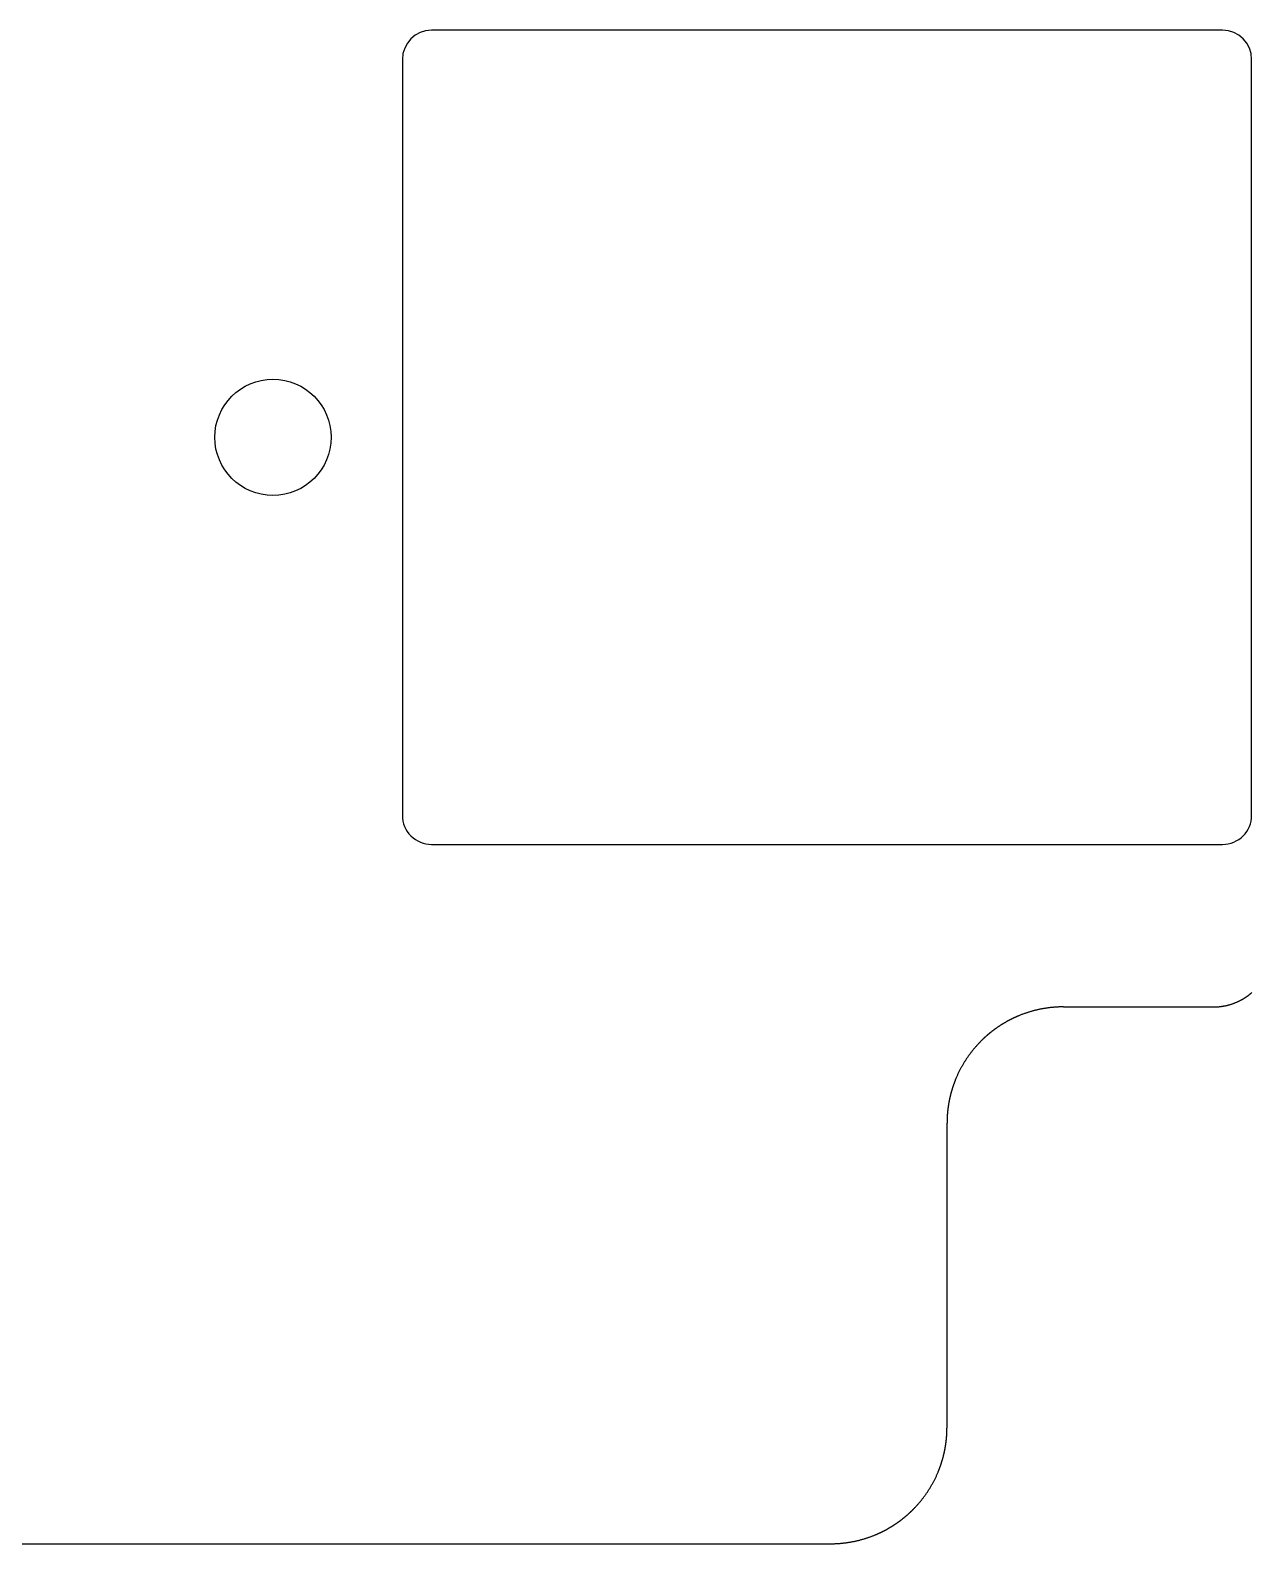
# Model space of a CAD drawing. Header units: millimetres. Extents: x -10 to 277, y -95 to 18.
# Drawn here: x 200.62 to 221.61, y -95.23 to -69.2 of the extents above; entities that cross this region are included whole.
import ezdxf

# ---------------------------------------------------------------- set-up
doc = ezdxf.new("R2010")
doc.units = ezdxf.units.MM
doc.header["$MEASUREMENT"] = 0
doc.layers.add('Edge.Cuts', color=53, linetype='CONTINUOUS')

msp = doc.modelspace()

# ---------------------------------------------------------------- linework, layer by layer
at = {"layer": 'Edge.Cuts', "linetype": 'Continuous'}
for p, q in [((221.1125, -69.2), (207.5125, -69.2)), ((207.0125, -69.7), (207.0125, -82.7)), ((221.6125, -82.7), (221.6125, -69.7)), ((207.5125, -83.2), (221.1125, -83.2)), ((221.406938, -85.888443), (221.414919, -85.884395)), ((221.414919, -85.884395), (221.422863, -85.880275)), ((221.422863, -85.880275), (221.430771, -85.876085)), ((221.430771, -85.876085), (221.43471, -85.873964)), ((221.43471, -85.873964), (221.43864, -85.871825)), ((221.43864, -85.871825), (221.442561, -85.869668)), ((221.442561, -85.869668), (221.446471, -85.867494)), ((221.446471, -85.867494), (221.450372, -85.865302)), ((221.450372, -85.865302), (221.454264, -85.863093)), ((221.454264, -85.863093), (221.458145, -85.860867)), ((221.458145, -85.860867), (221.462016, -85.858623)), ((221.462016, -85.858623), (221.465877, -85.856362)), ((221.465877, -85.856362), (221.469728, -85.854084)), ((221.469728, -85.854084), (221.473569, -85.851789)), ((221.473569, -85.851789), (221.477399, -85.849476)), ((221.477399, -85.849476), (221.481219, -85.847146)), ((221.481219, -85.847146), (221.485029, -85.8448)), ((221.485029, -85.8448), (221.488828, -85.842436)), ((221.488828, -85.842436), (221.492616, -85.840055)), ((221.492616, -85.840055), (221.496394, -85.837658)), ((221.496394, -85.837658), (221.500161, -85.835244)), ((221.500161, -85.835244), (221.503917, -85.832813)), ((221.503917, -85.832813), (221.507662, -85.830365)), ((221.507662, -85.830365), (221.511395, -85.8279)), ((221.511395, -85.8279), (221.515118, -85.825419)), ((221.515118, -85.825419), (221.51883, -85.822921)), ((221.51883, -85.822921), (221.522531, -85.820407)), ((221.522531, -85.820407), (221.526219, -85.817876)), ((221.526219, -85.817876), (221.529897, -85.815329)), ((221.529897, -85.815329), (221.533563, -85.812766)), ((221.533563, -85.812766), (221.537218, -85.810185)), ((221.537218, -85.810185), (221.540861, -85.807589)), ((221.540861, -85.807589), (221.544492, -85.804977)), ((221.544492, -85.804977), (221.548111, -85.802349)), ((221.548111, -85.802349), (221.551719, -85.799704)), ((221.551719, -85.799704), (221.555315, -85.797043)), ((221.555315, -85.797043), (221.558898, -85.794366)), ((221.558898, -85.794366), (221.56247, -85.791674)), ((221.56247, -85.791674), (221.566029, -85.788965)), ((221.566029, -85.788965), (221.569576, -85.786241)), ((221.569576, -85.786241), (221.573111, -85.7835)), ((221.573111, -85.7835), (221.576634, -85.780745)), ((221.576634, -85.780745), (221.580144, -85.777973)), ((221.580144, -85.777973), (221.583641, -85.775186)), ((221.583641, -85.775186), (221.587127, -85.772383)), ((221.587127, -85.772383), (221.590599, -85.769565)), ((221.590599, -85.769565), (221.594058, -85.766731)), ((221.594058, -85.766731), (221.597505, -85.763882)), ((221.597505, -85.763882), (221.600939, -85.761018)), ((221.600939, -85.761018), (221.60436, -85.758138)), ((221.60436, -85.758138), (221.607768, -85.755243)), ((221.607768, -85.755243), (221.611163, -85.752333)), ((221.611163, -85.752333), (221.614545, -85.749408)), ((217.622535, -86.141558), (217.610829, -86.146355)), ((217.634272, -86.136835), (217.622535, -86.141558)), ((217.646038, -86.132186), (217.634272, -86.136835)), ((217.657833, -86.127612), (217.646038, -86.132186)), ((217.669656, -86.123113), (217.657833, -86.127612)), ((217.681508, -86.118688), (217.669656, -86.123113)), ((217.693387, -86.114339), (217.681508, -86.118688)), ((217.705294, -86.110065), (217.693387, -86.114339)), ((217.717227, -86.105866), (217.705294, -86.110065)), ((217.729186, -86.101743), (217.717227, -86.105866)), ((217.741171, -86.097696), (217.729186, -86.101743)), ((217.753181, -86.093725), (217.741171, -86.097696)), ((217.765215, -86.089829), (217.753181, -86.093725)), ((217.777274, -86.08601), (217.765215, -86.089829)), ((217.789356, -86.082268), (217.777274, -86.08601)), ((217.801462, -86.078602), (217.789356, -86.082268)), ((217.81359, -86.075013), (217.801462, -86.078602)), ((217.825741, -86.0715), (217.81359, -86.075013)), ((217.837913, -86.068065), (217.825741, -86.0715)), ((217.850106, -86.064706), (217.837913, -86.068065)), ((217.86232, -86.061425), (217.850106, -86.064706)), ((217.874554, -86.058221), (217.86232, -86.061425)), ((217.886809, -86.055095), (217.874554, -86.058221)), ((217.899082, -86.052047), (217.886809, -86.055095)), ((217.911374, -86.049076), (217.899082, -86.052047)), ((217.923684, -86.046183), (217.911374, -86.049076)), ((217.936012, -86.043368), (217.923684, -86.046183)), ((217.948358, -86.040631), (217.936012, -86.043368)), ((217.96072, -86.037972), (217.948358, -86.040631)), ((217.973098, -86.035392), (217.96072, -86.037972)), ((217.985493, -86.03289), (217.973098, -86.035392)), ((217.997902, -86.030466), (217.985493, -86.03289)), ((218.010327, -86.028121), (217.997902, -86.030466)), ((218.022766, -86.025855), (218.010327, -86.028121)), ((218.035219, -86.023667), (218.022766, -86.025855)), ((218.047685, -86.021559), (218.035219, -86.023667)), ((218.060164, -86.019529), (218.047685, -86.021559)), ((218.072656, -86.017578), (218.060164, -86.019529)), ((218.08516, -86.015706), (218.072656, -86.017578)), ((218.097675, -86.013914), (218.08516, -86.015706)), ((218.110202, -86.0122), (218.097675, -86.013914)), ((218.122739, -86.010566), (218.110202, -86.0122)), ((218.135286, -86.009011), (218.122739, -86.010566)), ((218.147843, -86.007536), (218.135286, -86.009011)), ((218.160408, -86.00614), (218.147843, -86.007536)), ((218.172983, -86.004823), (218.160408, -86.00614)), ((218.185566, -86.003586), (218.172983, -86.004823)), ((218.198157, -86.002429), (218.185566, -86.003586)), ((218.210755, -86.001351), (218.198157, -86.002429)), ((218.22336, -86.000353), (218.210755, -86.001351)), ((218.235972, -85.999434), (218.22336, -86.000353)), ((218.24859, -85.998596), (218.235972, -85.999434)), ((218.261213, -85.997837), (218.24859, -85.998596)), ((218.273841, -85.997158), (218.261213, -85.997837)), ((218.286474, -85.996558), (218.273841, -85.997158)), ((218.299111, -85.996039), (218.286474, -85.996558)), ((218.311752, -85.995599), (218.299111, -85.996039)), ((218.324397, -85.99524), (218.311752, -85.995599)), ((218.337044, -85.99496), (218.324397, -85.99524)), ((218.349694, -85.99476), (218.337044, -85.99496)), ((218.362346, -85.99464), (218.349694, -85.99476)), ((218.375, -85.9946), (218.362346, -85.99464)), ((218.375, -85.9946), (220.9585, -85.9946)), ((220.9585, -85.9946), (220.967456, -85.99456)), ((220.967456, -85.99456), (220.976409, -85.99444)), ((220.976409, -85.99444), (220.985358, -85.99424)), ((220.985358, -85.99424), (220.994303, -85.993961)), ((220.994303, -85.993961), (221.003244, -85.993601)), ((221.003244, -85.993601), (221.01218, -85.993162)), ((221.01218, -85.993162), (221.021109, -85.992643)), ((221.021109, -85.992643), (221.030033, -85.992045)), ((221.030033, -85.992045), (221.038949, -85.991366)), ((221.038949, -85.991366), (221.047858, -85.990609)), ((221.047858, -85.990609), (221.056759, -85.989771)), ((221.056759, -85.989771), (221.065652, -85.988854)), ((221.065652, -85.988854), (221.074535, -85.987858)), ((221.074535, -85.987858), (221.083408, -85.986783)), ((221.083408, -85.986783), (221.092271, -85.985628)), ((221.092271, -85.985628), (221.101122, -85.984394)), ((221.101122, -85.984394), (221.109962, -85.983081)), ((221.109962, -85.983081), (221.11879, -85.981689)), ((221.11879, -85.981689), (221.127605, -85.980218)), ((221.127605, -85.980218), (221.136406, -85.978668)), ((221.136406, -85.978668), (221.145193, -85.977039)), ((221.145193, -85.977039), (221.153965, -85.975332)), ((221.153965, -85.975332), (221.162722, -85.973547)), ((221.162722, -85.973547), (221.171463, -85.971683)), ((221.171463, -85.971683), (221.180187, -85.969741)), ((221.180187, -85.969741), (221.188893, -85.967721)), ((221.188893, -85.967721), (221.197581, -85.965624)), ((221.197581, -85.965624), (221.206251, -85.963448)), ((221.206251, -85.963448), (221.214901, -85.961195)), ((221.214901, -85.961195), (221.223531, -85.958865)), ((221.223531, -85.958865), (221.23214, -85.956457)), ((221.23214, -85.956457), (221.240728, -85.953972)), ((221.240728, -85.953972), (221.249294, -85.95141)), ((221.249294, -85.95141), (221.257837, -85.948772)), ((221.257837, -85.948772), (221.266356, -85.946058)), ((221.266356, -85.946058), (221.274852, -85.943267)), ((221.274852, -85.943267), (221.283322, -85.9404)), ((221.283322, -85.9404), (221.291767, -85.937457)), ((221.291767, -85.937457), (221.300186, -85.934439)), ((221.300186, -85.934439), (221.308578, -85.931345)), ((221.308578, -85.931345), (221.316943, -85.928176)), ((221.316943, -85.928176), (221.325279, -85.924933)), ((221.325279, -85.924933), (221.333586, -85.921615)), ((221.333586, -85.921615), (221.341864, -85.918222)), ((221.341864, -85.918222), (221.350111, -85.914756)), ((221.350111, -85.914756), (221.358328, -85.911216)), ((221.358328, -85.911216), (221.366513, -85.907602)), ((221.366513, -85.907602), (221.374665, -85.903915)), ((221.374665, -85.903915), (221.382785, -85.900156)), ((221.382785, -85.900156), (221.390871, -85.896323)), ((221.390871, -85.896323), (221.398922, -85.892419)), ((221.398922, -85.892419), (221.406938, -85.888443)), ((217.162434, -86.404114), (217.157411, -86.407956)), ((217.167469, -86.400287), (217.162434, -86.404114)), ((217.172516, -86.396477), (217.167469, -86.400287)), ((217.177576, -86.392682), (217.172516, -86.396477)), ((217.182647, -86.388904), (217.177576, -86.392682)), ((217.187731, -86.385141), (217.182647, -86.388904)), ((217.192826, -86.381395), (217.187731, -86.385141)), ((217.197933, -86.377664), (217.192826, -86.381395)), ((217.203052, -86.37395), (217.197933, -86.377664)), ((217.208183, -86.370252), (217.203052, -86.37395)), ((217.213324, -86.366571), (217.208183, -86.370252)), ((217.218479, -86.362905), (217.213324, -86.366571)), ((217.223644, -86.359257), (217.218479, -86.362905)), ((217.228821, -86.355624), (217.223644, -86.359257)), ((217.234009, -86.352008), (217.228821, -86.355624)), ((217.239209, -86.348408), (217.234009, -86.352008)), ((217.24442, -86.344825), (217.239209, -86.348408)), ((217.249643, -86.341257), (217.24442, -86.344825)), ((217.254876, -86.337707), (217.249643, -86.341257)), ((217.260121, -86.334173), (217.254876, -86.337707)), ((217.265377, -86.330656), (217.260121, -86.334173)), ((217.270645, -86.327156), (217.265377, -86.330656)), ((217.275923, -86.323672), (217.270645, -86.327156)), ((217.281213, -86.320204), (217.275923, -86.323672)), ((217.286513, -86.316754), (217.281213, -86.320204)), ((217.291824, -86.31332), (217.286513, -86.316754)), ((217.297146, -86.309904), (217.291824, -86.31332)), ((217.302479, -86.306503), (217.297146, -86.309904)), ((217.307822, -86.30312), (217.302479, -86.306503)), ((217.313177, -86.299754), (217.307822, -86.30312)), ((217.318542, -86.296405), (217.313177, -86.299754)), ((217.323918, -86.293072), (217.318542, -86.296405)), ((217.329304, -86.289757), (217.323918, -86.293072)), ((217.334701, -86.286458), (217.329304, -86.289757)), ((217.340107, -86.283177), (217.334701, -86.286458)), ((217.345525, -86.279913), (217.340107, -86.283177)), ((217.350953, -86.276666), (217.345525, -86.279913)), ((217.356391, -86.273436), (217.350953, -86.276666)), ((217.361839, -86.270224), (217.356391, -86.273436)), ((217.367298, -86.267028), (217.361839, -86.270224)), ((217.372766, -86.26385), (217.367298, -86.267028)), ((217.378245, -86.260689), (217.372766, -86.26385)), ((217.383733, -86.257545), (217.378245, -86.260689)), ((217.389232, -86.254419), (217.383733, -86.257545)), ((217.39474, -86.25131), (217.389232, -86.254419)), ((217.400259, -86.248219), (217.39474, -86.25131)), ((217.405787, -86.245145), (217.400259, -86.248219)), ((217.411325, -86.242088), (217.405787, -86.245145)), ((217.416872, -86.23905), (217.411325, -86.242088)), ((217.422429, -86.236028), (217.416872, -86.23905)), ((217.427996, -86.233024), (217.422429, -86.236028)), ((217.433572, -86.230038), (217.427996, -86.233024)), ((217.439157, -86.22707), (217.433572, -86.230038)), ((217.444753, -86.224118), (217.439157, -86.22707)), ((217.450357, -86.221185), (217.444753, -86.224118)), ((217.45597, -86.21827), (217.450357, -86.221185)), ((217.461593, -86.215372), (217.45597, -86.21827)), ((217.467225, -86.212492), (217.461593, -86.215372)), ((217.472866, -86.20963), (217.467225, -86.212492)), ((217.478516, -86.206785), (217.472866, -86.20963)), ((217.484175, -86.203959), (217.478516, -86.206785)), ((217.489843, -86.20115), (217.484175, -86.203959)), ((217.49552, -86.19836), (217.489843, -86.20115)), ((217.501206, -86.195587), (217.49552, -86.19836)), ((217.5069, -86.192833), (217.501206, -86.195587)), ((217.512603, -86.190096), (217.5069, -86.192833)), ((217.518315, -86.187377), (217.512603, -86.190096)), ((217.524035, -86.184677), (217.518315, -86.187377)), ((217.529764, -86.181994), (217.524035, -86.184677)), ((217.535501, -86.17933), (217.529764, -86.181994)), ((217.541247, -86.176684), (217.535501, -86.17933)), ((217.547001, -86.174056), (217.541247, -86.176684)), ((217.552763, -86.171446), (217.547001, -86.174056)), ((217.558534, -86.168854), (217.552763, -86.171446)), ((217.564312, -86.166281), (217.558534, -86.168854)), ((217.570099, -86.163726), (217.564312, -86.166281)), ((217.575894, -86.161189), (217.570099, -86.163726)), ((217.581697, -86.158671), (217.575894, -86.161189)), ((217.587508, -86.156171), (217.581697, -86.158671)), ((217.593326, -86.153689), (217.587508, -86.156171)), ((217.599153, -86.151226), (217.593326, -86.153689)), ((217.604987, -86.148781), (217.599153, -86.151226)), ((217.610829, -86.146355), (217.604987, -86.148781)), ((216.882622, -86.663155), (216.874232, -86.672618)), ((216.891072, -86.653745), (216.882622, -86.663155)), ((216.899582, -86.644387), (216.891072, -86.653745)), ((216.908151, -86.635083), (216.899582, -86.644387)), ((216.91678, -86.625833), (216.908151, -86.635083)), ((216.925467, -86.616637), (216.91678, -86.625833)), ((216.934213, -86.607496), (216.925467, -86.616637)), ((216.943018, -86.598409), (216.934213, -86.607496)), ((216.95188, -86.589377), (216.943018, -86.598409)), ((216.9608, -86.5804), (216.95188, -86.589377)), ((216.962433, -86.578769), (216.9608, -86.5804)), ((216.966923, -86.574304), (216.962433, -86.578769)), ((216.971425, -86.569854), (216.966923, -86.574304)), ((216.975942, -86.565418), (216.971425, -86.569854)), ((216.980472, -86.560998), (216.975942, -86.565418)), ((216.985016, -86.556591), (216.980472, -86.560998)), ((216.989574, -86.5522), (216.985016, -86.556591)), ((216.994146, -86.547822), (216.989574, -86.5522)), ((216.99873, -86.54346), (216.994146, -86.547822)), ((217.003329, -86.539111), (216.99873, -86.54346)), ((217.007941, -86.534779), (217.003329, -86.539111)), ((217.012567, -86.53046), (217.007941, -86.534779)), ((217.017206, -86.526157), (217.012567, -86.53046)), ((217.021859, -86.521867), (217.017206, -86.526157)), ((217.026525, -86.517594), (217.021859, -86.521867)), ((217.031204, -86.513335), (217.026525, -86.517594)), ((217.035896, -86.509091), (217.031204, -86.513335)), ((217.040603, -86.504862), (217.035896, -86.509091)), ((217.045322, -86.500648), (217.040603, -86.504862)), ((217.050054, -86.496449), (217.045322, -86.500648)), ((217.054799, -86.492265), (217.050054, -86.496449)), ((217.059558, -86.488096), (217.054799, -86.492265)), ((217.064329, -86.483943), (217.059558, -86.488096)), ((217.069114, -86.479804), (217.064329, -86.483943)), ((217.073911, -86.475682), (217.069114, -86.479804)), ((217.078722, -86.471573), (217.073911, -86.475682)), ((217.083545, -86.467481), (217.078722, -86.471573)), ((217.088382, -86.463404), (217.083545, -86.467481)), ((217.09323, -86.459342), (217.088382, -86.463404)), ((217.098093, -86.455296), (217.09323, -86.459342)), ((217.102966, -86.451265), (217.098093, -86.455296)), ((217.107854, -86.447249), (217.102966, -86.451265)), ((217.112753, -86.44325), (217.107854, -86.447249)), ((217.117666, -86.439265), (217.112753, -86.44325)), ((217.12259, -86.435297), (217.117666, -86.439265)), ((217.127528, -86.431344), (217.12259, -86.435297)), ((217.132477, -86.427407), (217.127528, -86.431344)), ((217.13744, -86.423485), (217.132477, -86.427407)), ((217.142414, -86.419579), (217.13744, -86.423485)), ((217.147401, -86.415689), (217.142414, -86.419579)), ((217.152399, -86.411815), (217.147401, -86.415689)), ((217.157411, -86.407956), (217.152399, -86.411815)), ((216.684852, -86.925314), (216.678125, -86.936022)), ((216.691647, -86.914649), (216.684852, -86.925314)), ((216.698509, -86.904028), (216.691647, -86.914649)), ((216.705437, -86.89345), (216.698509, -86.904028)), ((216.712433, -86.882916), (216.705437, -86.89345)), ((216.719494, -86.872427), (216.712433, -86.882916)), ((216.726622, -86.861983), (216.719494, -86.872427)), ((216.733816, -86.851584), (216.726622, -86.861983)), ((216.741075, -86.841232), (216.733816, -86.851584)), ((216.748399, -86.830925), (216.741075, -86.841232)), ((216.755789, -86.820665), (216.748399, -86.830925)), ((216.763243, -86.810452), (216.755789, -86.820665)), ((216.770761, -86.800287), (216.763243, -86.810452)), ((216.778344, -86.790169), (216.770761, -86.800287)), ((216.78599, -86.7801), (216.778344, -86.790169)), ((216.7937, -86.770079), (216.78599, -86.7801)), ((216.801474, -86.760107), (216.7937, -86.770079)), ((216.80931, -86.750184), (216.801474, -86.760107)), ((216.817209, -86.740311), (216.80931, -86.750184)), ((216.82517, -86.730487), (216.817209, -86.740311)), ((216.833194, -86.720715), (216.82517, -86.730487)), ((216.841279, -86.710993), (216.833194, -86.720715)), ((216.849426, -86.701322), (216.841279, -86.710993)), ((216.857634, -86.691702), (216.849426, -86.701322)), ((216.865903, -86.682134), (216.857634, -86.691702)), ((216.874232, -86.672618), (216.865903, -86.682134)), ((216.547713, -87.18159), (216.542606, -87.193164)), ((216.552892, -87.170048), (216.547713, -87.18159)), ((216.558144, -87.158539), (216.552892, -87.170048)), ((216.563469, -87.147063), (216.558144, -87.158539)), ((216.568866, -87.135622), (216.563469, -87.147063)), ((216.574335, -87.124215), (216.568866, -87.135622)), ((216.579876, -87.112843), (216.574335, -87.124215)), ((216.585489, -87.101507), (216.579876, -87.112843)), ((216.591174, -87.090206), (216.585489, -87.101507)), ((216.596929, -87.078942), (216.591174, -87.090206)), ((216.602756, -87.067715), (216.596929, -87.078942)), ((216.608653, -87.056525), (216.602756, -87.067715)), ((216.614621, -87.045372), (216.608653, -87.056525)), ((216.62066, -87.034258), (216.614621, -87.045372)), ((216.626768, -87.023183), (216.62066, -87.034258)), ((216.632946, -87.012146), (216.626768, -87.023183)), ((216.639194, -87.001149), (216.632946, -87.012146)), ((216.64551, -86.990192), (216.639194, -87.001149)), ((216.651896, -86.979276), (216.64551, -86.990192)), ((216.658351, -86.9684), (216.651896, -86.979276)), ((216.664874, -86.957566), (216.658351, -86.9684)), ((216.671466, -86.946773), (216.664874, -86.957566)), ((216.678125, -86.936022), (216.671466, -86.946773)), ((216.452594, -87.442917), (216.450859, -87.449)), ((216.454349, -87.43684), (216.452594, -87.442917)), ((216.456122, -87.430769), (216.454349, -87.43684)), ((216.457915, -87.424703), (216.456122, -87.430769)), ((216.459728, -87.418643), (216.457915, -87.424703)), ((216.461559, -87.412589), (216.459728, -87.418643)), ((216.46341, -87.40654), (216.461559, -87.412589)), ((216.465279, -87.400497), (216.46341, -87.40654)), ((216.467168, -87.394461), (216.465279, -87.400497)), ((216.469076, -87.38843), (216.467168, -87.394461)), ((216.471003, -87.382405), (216.469076, -87.38843)), ((216.472949, -87.376386), (216.471003, -87.382405)), ((216.474914, -87.370374), (216.472949, -87.376386)), ((216.476898, -87.364368), (216.474914, -87.370374)), ((216.478901, -87.358368), (216.476898, -87.364368)), ((216.480923, -87.352374), (216.478901, -87.358368)), ((216.482964, -87.346387), (216.480923, -87.352374)), ((216.485024, -87.340406), (216.482964, -87.346387)), ((216.487102, -87.334432), (216.485024, -87.340406)), ((216.4892, -87.328464), (216.487102, -87.334432)), ((216.491316, -87.322503), (216.4892, -87.328464)), ((216.493452, -87.316548), (216.491316, -87.322503)), ((216.495606, -87.310601), (216.493452, -87.316548)), ((216.497779, -87.30466), (216.495606, -87.310601)), ((216.499971, -87.298726), (216.497779, -87.30466)), ((216.502181, -87.292799), (216.499971, -87.298726)), ((216.50441, -87.286879), (216.502181, -87.292799)), ((216.506658, -87.280967), (216.50441, -87.286879)), ((216.508925, -87.275061), (216.506658, -87.280967)), ((216.51121, -87.269162), (216.508925, -87.275061)), ((216.513514, -87.263271), (216.51121, -87.269162)), ((216.515837, -87.257387), (216.513514, -87.263271)), ((216.518178, -87.251511), (216.515837, -87.257387)), ((216.520538, -87.245642), (216.518178, -87.251511)), ((216.522916, -87.23978), (216.520538, -87.245642)), ((216.525313, -87.233926), (216.522916, -87.23978)), ((216.527728, -87.22808), (216.525313, -87.233926)), ((216.532614, -87.21641), (216.527728, -87.22808)), ((216.537573, -87.204771), (216.532614, -87.21641)), ((216.542606, -87.193164), (216.537573, -87.204771)), ((216.396462, -87.702343), (216.395548, -87.7086)), ((216.397396, -87.696088), (216.396462, -87.702343)), ((216.398349, -87.689836), (216.397396, -87.696088)), ((216.399323, -87.683587), (216.398349, -87.689836)), ((216.400316, -87.677342), (216.399323, -87.683587)), ((216.401329, -87.6711), (216.400316, -87.677342)), ((216.402362, -87.664861), (216.401329, -87.6711)), ((216.403415, -87.658625), (216.402362, -87.664861)), ((216.404487, -87.652393), (216.403415, -87.658625)), ((216.405579, -87.646164), (216.404487, -87.652393)), ((216.406691, -87.639939), (216.405579, -87.646164)), ((216.407822, -87.633716), (216.406691, -87.639939)), ((216.408973, -87.627498), (216.407822, -87.633716)), ((216.410144, -87.621283), (216.408973, -87.627498)), ((216.411334, -87.615072), (216.410144, -87.621283)), ((216.412544, -87.608865), (216.411334, -87.615072)), ((216.413774, -87.602662), (216.412544, -87.608865)), ((216.415023, -87.596462), (216.413774, -87.602662)), ((216.416292, -87.590267), (216.415023, -87.596462)), ((216.417581, -87.584075), (216.416292, -87.590267)), ((216.418889, -87.577888), (216.417581, -87.584075)), ((216.420216, -87.571704), (216.418889, -87.577888)), ((216.421564, -87.565525), (216.420216, -87.571704)), ((216.42293, -87.55935), (216.421564, -87.565525)), ((216.424317, -87.55318), (216.42293, -87.55935)), ((216.425723, -87.547013), (216.424317, -87.55318)), ((216.427148, -87.540852), (216.425723, -87.547013)), ((216.428593, -87.534694), (216.427148, -87.540852)), ((216.430057, -87.528542), (216.428593, -87.534694)), ((216.431541, -87.522393), (216.430057, -87.528542)), ((216.433044, -87.51625), (216.431541, -87.522393)), ((216.434567, -87.510111), (216.433044, -87.51625)), ((216.436109, -87.503978), (216.434567, -87.510111)), ((216.43767, -87.497849), (216.436109, -87.503978)), ((216.439251, -87.491725), (216.43767, -87.497849)), ((216.440851, -87.485605), (216.439251, -87.491725)), ((216.442471, -87.479492), (216.440851, -87.485605)), ((216.44411, -87.473383), (216.442471, -87.479492)), ((216.445768, -87.467279), (216.44411, -87.473383)), ((216.447446, -87.46118), (216.445768, -87.467279)), ((216.449142, -87.455088), (216.447446, -87.46118)), ((216.450859, -87.449), (216.449142, -87.455088)), ((216.375191, -87.966973), (216.375113, -87.973301)), ((216.375288, -87.960643), (216.375191, -87.966973)), ((216.375405, -87.954316), (216.375288, -87.960643)), ((216.375543, -87.947988), (216.375405, -87.954316)), ((216.3757, -87.941663), (216.375543, -87.947988)), ((216.375877, -87.935336), (216.3757, -87.941663)), ((216.376075, -87.929012), (216.375877, -87.935336)), ((216.376292, -87.922688), (216.376075, -87.929012)), ((216.376529, -87.916365), (216.376292, -87.922688)), ((216.376787, -87.910043), (216.376529, -87.916365)), ((216.377064, -87.903723), (216.376787, -87.910043)), ((216.377361, -87.897402), (216.377064, -87.903723)), ((216.377678, -87.891084), (216.377361, -87.897402)), ((216.378016, -87.884766), (216.377678, -87.891084)), ((216.378373, -87.87845), (216.378016, -87.884766)), ((216.37875, -87.872135), (216.378373, -87.87845)), ((216.379147, -87.865822), (216.37875, -87.872135)), ((216.379564, -87.859509), (216.379147, -87.865822)), ((216.380001, -87.8532), (216.379564, -87.859509)), ((216.380458, -87.84689), (216.380001, -87.8532)), ((216.380935, -87.840583), (216.380458, -87.84689)), ((216.381432, -87.834277), (216.380935, -87.840583)), ((216.381949, -87.827973), (216.381432, -87.834277)), ((216.382485, -87.82167), (216.381949, -87.827973)), ((216.383042, -87.815371), (216.382485, -87.82167)), ((216.383619, -87.809072), (216.383042, -87.815371)), ((216.384215, -87.802776), (216.383619, -87.809072)), ((216.384831, -87.796481), (216.384215, -87.802776)), ((216.385468, -87.790189), (216.384831, -87.796481)), ((216.386124, -87.783898), (216.385468, -87.790189)), ((216.3868, -87.77761), (216.386124, -87.783898)), ((216.387496, -87.771324), (216.3868, -87.77761)), ((216.388212, -87.765041), (216.387496, -87.771324)), ((216.388947, -87.758759), (216.388212, -87.765041)), ((216.389703, -87.75248), (216.388947, -87.758759)), ((216.390478, -87.746203), (216.389703, -87.75248)), ((216.391274, -87.73993), (216.390478, -87.746203)), ((216.392089, -87.733658), (216.391274, -87.73993)), ((216.392924, -87.72739), (216.392089, -87.733658)), ((216.393779, -87.721123), (216.392924, -87.72739)), ((216.394653, -87.714861), (216.393779, -87.721123)), ((216.395548, -87.7086), (216.394653, -87.714861)), ((216.375001, -87.992292), (216.375, -87.9946)), ((216.375, -93.226), (216.375, -87.9946)), ((216.375019, -87.98596), (216.375001, -87.992292)), ((216.375056, -87.979631), (216.375019, -87.98596)), ((216.375113, -87.973301), (216.375056, -87.979631)), ((216.363876, -93.436702), (216.364532, -93.430411)), ((216.364532, -93.430411), (216.365169, -93.424119)), ((216.365169, -93.424119), (216.365785, -93.417824)), ((216.365785, -93.417824), (216.366381, -93.411528)), ((216.366381, -93.411528), (216.366958, -93.405229)), ((216.366958, -93.405229), (216.367515, -93.39893)), ((216.367515, -93.39893), (216.368051, -93.392627)), ((216.368051, -93.392627), (216.368568, -93.386323)), ((216.368568, -93.386323), (216.369065, -93.380017)), ((216.369065, -93.380017), (216.369542, -93.37371)), ((216.369542, -93.37371), (216.369999, -93.3674)), ((216.369999, -93.3674), (216.370436, -93.361091)), ((216.370436, -93.361091), (216.370853, -93.354778)), ((216.370853, -93.354778), (216.37125, -93.348465)), ((216.37125, -93.348465), (216.371627, -93.34215)), ((216.371627, -93.34215), (216.371984, -93.335834)), ((216.371984, -93.335834), (216.372322, -93.329516)), ((216.372322, -93.329516), (216.372639, -93.323198)), ((216.372639, -93.323198), (216.372936, -93.316877)), ((216.372936, -93.316877), (216.373213, -93.310557)), ((216.373213, -93.310557), (216.373471, -93.304235)), ((216.373471, -93.304235), (216.373708, -93.297912)), ((216.373708, -93.297912), (216.373925, -93.291588)), ((216.373925, -93.291588), (216.374123, -93.285264)), ((216.374123, -93.285264), (216.3743, -93.278937)), ((216.3743, -93.278937), (216.374457, -93.272612)), ((216.374457, -93.272612), (216.374595, -93.266284)), ((216.374595, -93.266284), (216.374712, -93.259957)), ((216.374712, -93.259957), (216.374809, -93.253627)), ((216.374809, -93.253627), (216.374887, -93.247299)), ((216.374887, -93.247299), (216.374944, -93.240969)), ((216.374944, -93.240969), (216.374981, -93.23464)), ((216.374981, -93.23464), (216.374999, -93.228309)), ((216.374999, -93.228309), (216.375, -93.226)), ((216.318459, -93.698207), (216.319943, -93.692058)), ((216.319943, -93.692058), (216.321407, -93.685906)), ((216.321407, -93.685906), (216.322852, -93.679748)), ((216.322852, -93.679748), (216.324277, -93.673587)), ((216.324277, -93.673587), (216.325683, -93.66742)), ((216.325683, -93.66742), (216.32707, -93.66125)), ((216.32707, -93.66125), (216.328436, -93.655075)), ((216.328436, -93.655075), (216.329784, -93.648896)), ((216.329784, -93.648896), (216.331111, -93.642712)), ((216.331111, -93.642712), (216.332419, -93.636525)), ((216.332419, -93.636525), (216.333708, -93.630333)), ((216.333708, -93.630333), (216.334977, -93.624138)), ((216.334977, -93.624138), (216.336226, -93.617938)), ((216.336226, -93.617938), (216.337456, -93.611735)), ((216.337456, -93.611735), (216.338666, -93.605528)), ((216.338666, -93.605528), (216.339856, -93.599317)), ((216.339856, -93.599317), (216.341027, -93.593102)), ((216.341027, -93.593102), (216.342178, -93.586884)), ((216.342178, -93.586884), (216.343309, -93.580661)), ((216.343309, -93.580661), (216.344421, -93.574436)), ((216.344421, -93.574436), (216.345513, -93.568207)), ((216.345513, -93.568207), (216.346585, -93.561975)), ((216.346585, -93.561975), (216.347638, -93.555739)), ((216.347638, -93.555739), (216.348671, -93.5495)), ((216.348671, -93.5495), (216.349684, -93.543258)), ((216.349684, -93.543258), (216.350677, -93.537013)), ((216.350677, -93.537013), (216.351651, -93.530764)), ((216.351651, -93.530764), (216.352604, -93.524512)), ((216.352604, -93.524512), (216.353538, -93.518257)), ((216.353538, -93.518257), (216.354452, -93.512)), ((216.354452, -93.512), (216.355347, -93.505739)), ((216.355347, -93.505739), (216.356221, -93.499477)), ((216.356221, -93.499477), (216.357076, -93.49321)), ((216.357076, -93.49321), (216.357911, -93.486942)), ((216.357911, -93.486942), (216.358726, -93.48067)), ((216.358726, -93.48067), (216.359522, -93.474397)), ((216.359522, -93.474397), (216.360297, -93.46812)), ((216.360297, -93.46812), (216.361053, -93.461841)), ((216.361053, -93.461841), (216.361788, -93.455559)), ((216.361788, -93.455559), (216.362504, -93.449276)), ((216.362504, -93.449276), (216.3632, -93.44299)), ((216.3632, -93.44299), (216.363876, -93.436702)), ((216.236486, -93.957329), (216.23879, -93.951438)), ((216.23879, -93.951438), (216.241075, -93.945539)), ((216.241075, -93.945539), (216.243342, -93.939633)), ((216.243342, -93.939633), (216.24559, -93.933721)), ((216.24559, -93.933721), (216.247819, -93.927801)), ((216.247819, -93.927801), (216.250029, -93.921874)), ((216.250029, -93.921874), (216.252221, -93.91594)), ((216.252221, -93.91594), (216.254394, -93.909999)), ((216.254394, -93.909999), (216.256548, -93.904052)), ((216.256548, -93.904052), (216.258684, -93.898097)), ((216.258684, -93.898097), (216.2608, -93.892136)), ((216.2608, -93.892136), (216.262898, -93.886168)), ((216.262898, -93.886168), (216.264976, -93.880194)), ((216.264976, -93.880194), (216.267036, -93.874213)), ((216.267036, -93.874213), (216.269077, -93.868226)), ((216.269077, -93.868226), (216.271099, -93.862232)), ((216.271099, -93.862232), (216.273102, -93.856232)), ((216.273102, -93.856232), (216.275086, -93.850226)), ((216.275086, -93.850226), (216.277051, -93.844214)), ((216.277051, -93.844214), (216.278997, -93.838195)), ((216.278997, -93.838195), (216.280924, -93.83217)), ((216.280924, -93.83217), (216.282832, -93.826139)), ((216.282832, -93.826139), (216.284721, -93.820103)), ((216.284721, -93.820103), (216.28659, -93.81406)), ((216.28659, -93.81406), (216.288441, -93.808011)), ((216.288441, -93.808011), (216.290272, -93.801957)), ((216.290272, -93.801957), (216.292085, -93.795897)), ((216.292085, -93.795897), (216.293878, -93.789831)), ((216.293878, -93.789831), (216.295651, -93.78376)), ((216.295651, -93.78376), (216.297406, -93.777683)), ((216.297406, -93.777683), (216.299141, -93.7716)), ((216.299141, -93.7716), (216.300858, -93.765512)), ((216.300858, -93.765512), (216.302554, -93.75942)), ((216.302554, -93.75942), (216.304232, -93.753321)), ((216.304232, -93.753321), (216.30589, -93.747217)), ((216.30589, -93.747217), (216.307529, -93.741108)), ((216.307529, -93.741108), (216.309149, -93.734995)), ((216.309149, -93.734995), (216.310749, -93.728875)), ((216.310749, -93.728875), (216.31233, -93.722751)), ((216.31233, -93.722751), (216.313891, -93.716622)), ((216.313891, -93.716622), (216.315433, -93.710489)), ((216.315433, -93.710489), (216.316956, -93.70435)), ((216.316956, -93.70435), (216.318459, -93.698207)), ((216.110806, -94.219451), (216.117054, -94.208454)), ((216.117054, -94.208454), (216.123232, -94.197417)), ((216.123232, -94.197417), (216.12934, -94.186342)), ((216.12934, -94.186342), (216.135379, -94.175228)), ((216.135379, -94.175228), (216.141347, -94.164075)), ((216.141347, -94.164075), (216.147244, -94.152885)), ((216.147244, -94.152885), (216.153071, -94.141658)), ((216.153071, -94.141658), (216.158826, -94.130394)), ((216.158826, -94.130394), (216.164511, -94.119093)), ((216.164511, -94.119093), (216.170124, -94.107757)), ((216.170124, -94.107757), (216.175665, -94.096385)), ((216.175665, -94.096385), (216.181134, -94.084978)), ((216.181134, -94.084978), (216.186531, -94.073537)), ((216.186531, -94.073537), (216.191856, -94.062061)), ((216.191856, -94.062061), (216.197108, -94.050552)), ((216.197108, -94.050552), (216.202287, -94.03901)), ((216.202287, -94.03901), (216.207394, -94.027436)), ((216.207394, -94.027436), (216.212427, -94.015829)), ((216.212427, -94.015829), (216.217386, -94.00419)), ((216.217386, -94.00419), (216.222272, -93.99252)), ((216.222272, -93.99252), (216.224687, -93.986674)), ((216.224687, -93.986674), (216.227084, -93.98082)), ((216.227084, -93.98082), (216.229462, -93.974958)), ((216.229462, -93.974958), (216.231822, -93.969089)), ((216.231822, -93.969089), (216.234163, -93.963213)), ((216.234163, -93.963213), (216.236486, -93.957329)), ((215.932791, -94.480289), (215.94069, -94.470416)), ((215.94069, -94.470416), (215.948526, -94.460493)), ((215.948526, -94.460493), (215.9563, -94.450521)), ((215.9563, -94.450521), (215.96401, -94.4405)), ((215.96401, -94.4405), (215.971656, -94.430431)), ((215.971656, -94.430431), (215.979239, -94.420313)), ((215.979239, -94.420313), (215.986757, -94.410148)), ((215.986757, -94.410148), (215.994211, -94.399935)), ((215.994211, -94.399935), (216.001601, -94.389675)), ((216.001601, -94.389675), (216.008925, -94.379368)), ((216.008925, -94.379368), (216.016184, -94.369016)), ((216.016184, -94.369016), (216.023378, -94.358617)), ((216.023378, -94.358617), (216.030506, -94.348173)), ((216.030506, -94.348173), (216.037567, -94.337684)), ((216.037567, -94.337684), (216.044563, -94.32715)), ((216.044563, -94.32715), (216.051491, -94.316572)), ((216.051491, -94.316572), (216.058353, -94.305951)), ((216.058353, -94.305951), (216.065148, -94.295286)), ((216.065148, -94.295286), (216.071875, -94.284578)), ((216.071875, -94.284578), (216.078534, -94.273827)), ((216.078534, -94.273827), (216.085126, -94.263034)), ((216.085126, -94.263034), (216.091649, -94.2522)), ((216.091649, -94.2522), (216.098104, -94.241324)), ((216.098104, -94.241324), (216.10449, -94.230408)), ((216.10449, -94.230408), (216.110806, -94.219451)), ((215.685671, -94.736657), (215.690442, -94.732504)), ((215.690442, -94.732504), (215.695201, -94.728335)), ((215.695201, -94.728335), (215.699946, -94.724151)), ((215.699946, -94.724151), (215.704678, -94.719952)), ((215.704678, -94.719952), (215.709397, -94.715738)), ((215.709397, -94.715738), (215.714104, -94.711509)), ((215.714104, -94.711509), (215.718796, -94.707265)), ((215.718796, -94.707265), (215.723475, -94.703006)), ((215.723475, -94.703006), (215.728141, -94.698733)), ((215.728141, -94.698733), (215.732794, -94.694443)), ((215.732794, -94.694443), (215.737433, -94.69014)), ((215.737433, -94.69014), (215.742059, -94.685821)), ((215.742059, -94.685821), (215.746671, -94.681489)), ((215.746671, -94.681489), (215.75127, -94.67714)), ((215.75127, -94.67714), (215.755854, -94.672778)), ((215.755854, -94.672778), (215.760426, -94.6684)), ((215.760426, -94.6684), (215.764984, -94.664009)), ((215.764984, -94.664009), (215.769528, -94.659602)), ((215.769528, -94.659602), (215.774058, -94.655182)), ((215.774058, -94.655182), (215.778575, -94.650746)), ((215.778575, -94.650746), (215.783077, -94.646296)), ((215.783077, -94.646296), (215.787567, -94.641831)), ((215.787567, -94.641831), (215.7892, -94.6402)), ((215.7892, -94.6402), (215.79812, -94.631223)), ((215.79812, -94.631223), (215.806982, -94.622191)), ((215.806982, -94.622191), (215.815787, -94.613104)), ((215.815787, -94.613104), (215.824533, -94.603963)), ((215.824533, -94.603963), (215.83322, -94.594767)), ((215.83322, -94.594767), (215.841849, -94.585517)), ((215.841849, -94.585517), (215.850418, -94.576213)), ((215.850418, -94.576213), (215.858928, -94.566855)), ((215.858928, -94.566855), (215.867378, -94.557445)), ((215.867378, -94.557445), (215.875768, -94.547982)), ((215.875768, -94.547982), (215.884097, -94.538466)), ((215.884097, -94.538466), (215.892366, -94.528898)), ((215.892366, -94.528898), (215.900574, -94.519278)), ((215.900574, -94.519278), (215.908721, -94.509607)), ((215.908721, -94.509607), (215.916806, -94.499885)), ((215.916806, -94.499885), (215.92483, -94.490113)), ((215.92483, -94.490113), (215.932791, -94.480289)), ((215.305247, -94.996482), (215.310843, -94.99353)), ((215.310843, -94.99353), (215.316428, -94.990562)), ((215.316428, -94.990562), (215.322004, -94.987576)), ((215.322004, -94.987576), (215.327571, -94.984572)), ((215.327571, -94.984572), (215.333128, -94.98155)), ((215.333128, -94.98155), (215.338675, -94.978512)), ((215.338675, -94.978512), (215.344213, -94.975455)), ((215.344213, -94.975455), (215.349741, -94.972381)), ((215.349741, -94.972381), (215.35526, -94.96929)), ((215.35526, -94.96929), (215.360768, -94.966181)), ((215.360768, -94.966181), (215.366267, -94.963055)), ((215.366267, -94.963055), (215.371755, -94.959911)), ((215.371755, -94.959911), (215.377234, -94.95675)), ((215.377234, -94.95675), (215.382702, -94.953572)), ((215.382702, -94.953572), (215.388161, -94.950376)), ((215.388161, -94.950376), (215.393609, -94.947164)), ((215.393609, -94.947164), (215.399047, -94.943934)), ((215.399047, -94.943934), (215.404475, -94.940687)), ((215.404475, -94.940687), (215.409893, -94.937423)), ((215.409893, -94.937423), (215.415299, -94.934142)), ((215.415299, -94.934142), (215.420696, -94.930843)), ((215.420696, -94.930843), (215.426082, -94.927528)), ((215.426082, -94.927528), (215.431458, -94.924195)), ((215.431458, -94.924195), (215.436823, -94.920846)), ((215.436823, -94.920846), (215.442178, -94.91748)), ((215.442178, -94.91748), (215.447521, -94.914097)), ((215.447521, -94.914097), (215.452854, -94.910696)), ((215.452854, -94.910696), (215.458176, -94.90728)), ((215.458176, -94.90728), (215.463487, -94.903846)), ((215.463487, -94.903846), (215.468787, -94.900396)), ((215.468787, -94.900396), (215.474077, -94.896928)), ((215.474077, -94.896928), (215.479355, -94.893444)), ((215.479355, -94.893444), (215.484623, -94.889944)), ((215.484623, -94.889944), (215.489879, -94.886427)), ((215.489879, -94.886427), (215.495124, -94.882893)), ((215.495124, -94.882893), (215.500357, -94.879343)), ((215.500357, -94.879343), (215.50558, -94.875775)), ((215.50558, -94.875775), (215.510791, -94.872192)), ((215.510791, -94.872192), (215.515991, -94.868592)), ((215.515991, -94.868592), (215.521179, -94.864976)), ((215.521179, -94.864976), (215.526356, -94.861343)), ((215.526356, -94.861343), (215.531521, -94.857695)), ((215.531521, -94.857695), (215.536676, -94.854029)), ((215.536676, -94.854029), (215.541817, -94.850348)), ((215.541817, -94.850348), (215.546948, -94.84665)), ((215.546948, -94.84665), (215.552067, -94.842936)), ((215.552067, -94.842936), (215.557174, -94.839205)), ((215.557174, -94.839205), (215.562269, -94.835459)), ((215.562269, -94.835459), (215.567353, -94.831696)), ((215.567353, -94.831696), (215.572424, -94.827918)), ((215.572424, -94.827918), (215.577484, -94.824123)), ((215.577484, -94.824123), (215.582531, -94.820313)), ((215.582531, -94.820313), (215.587566, -94.816486)), ((215.587566, -94.816486), (215.592589, -94.812644)), ((215.592589, -94.812644), (215.597601, -94.808785)), ((215.597601, -94.808785), (215.602599, -94.804911)), ((215.602599, -94.804911), (215.607586, -94.801021)), ((215.607586, -94.801021), (215.61256, -94.797115)), ((215.61256, -94.797115), (215.617523, -94.793193)), ((215.617523, -94.793193), (215.622472, -94.789256)), ((215.622472, -94.789256), (215.62741, -94.785303)), ((215.62741, -94.785303), (215.632334, -94.781335)), ((215.632334, -94.781335), (215.637247, -94.77735)), ((215.637247, -94.77735), (215.642146, -94.773351)), ((215.642146, -94.773351), (215.647034, -94.769335)), ((215.647034, -94.769335), (215.651907, -94.765304)), ((215.651907, -94.765304), (215.65677, -94.761258)), ((215.65677, -94.761258), (215.661618, -94.757196)), ((215.661618, -94.757196), (215.666455, -94.753119)), ((215.666455, -94.753119), (215.671278, -94.749027)), ((215.671278, -94.749027), (215.676089, -94.744918)), ((215.676089, -94.744918), (215.680886, -94.740796)), ((215.680886, -94.740796), (215.685671, -94.736657)), ((52.325, -95.226), (214.375, -95.226)), ((214.375, -95.226), (214.387654, -95.22596)), ((214.387654, -95.22596), (214.400306, -95.22584)), ((214.400306, -95.22584), (214.412956, -95.22564)), ((214.412956, -95.22564), (214.425603, -95.22536)), ((214.425603, -95.22536), (214.438248, -95.225001)), ((214.438248, -95.225001), (214.450889, -95.224561)), ((214.450889, -95.224561), (214.463526, -95.224042)), ((214.463526, -95.224042), (214.476159, -95.223442)), ((214.476159, -95.223442), (214.488787, -95.222763)), ((214.488787, -95.222763), (214.50141, -95.222004)), ((214.50141, -95.222004), (214.514028, -95.221166)), ((214.514028, -95.221166), (214.52664, -95.220247)), ((214.52664, -95.220247), (214.539245, -95.219249)), ((214.539245, -95.219249), (214.551843, -95.218171)), ((214.551843, -95.218171), (214.564434, -95.217014)), ((214.564434, -95.217014), (214.577017, -95.215777)), ((214.577017, -95.215777), (214.589592, -95.21446)), ((214.589592, -95.21446), (214.602157, -95.213064)), ((214.602157, -95.213064), (214.614714, -95.211589)), ((214.614714, -95.211589), (214.627261, -95.210034)), ((214.627261, -95.210034), (214.639798, -95.2084)), ((214.639798, -95.2084), (214.652325, -95.206686)), ((214.652325, -95.206686), (214.66484, -95.204894)), ((214.66484, -95.204894), (214.677344, -95.203022)), ((214.677344, -95.203022), (214.689836, -95.201071)), ((214.689836, -95.201071), (214.702315, -95.199041)), ((214.702315, -95.199041), (214.714781, -95.196933)), ((214.714781, -95.196933), (214.727234, -95.194745)), ((214.727234, -95.194745), (214.739673, -95.192479)), ((214.739673, -95.192479), (214.752098, -95.190134)), ((214.752098, -95.190134), (214.764507, -95.18771)), ((214.764507, -95.18771), (214.776902, -95.185208)), ((214.776902, -95.185208), (214.78928, -95.182628)), ((214.78928, -95.182628), (214.801642, -95.179969)), ((214.801642, -95.179969), (214.813988, -95.177232)), ((214.813988, -95.177232), (214.826316, -95.174417)), ((214.826316, -95.174417), (214.838626, -95.171524)), ((214.838626, -95.171524), (214.850918, -95.168553)), ((214.850918, -95.168553), (214.863191, -95.165505)), ((214.863191, -95.165505), (214.875446, -95.162379)), ((214.875446, -95.162379), (214.88768, -95.159175)), ((214.88768, -95.159175), (214.899894, -95.155894)), ((214.899894, -95.155894), (214.912087, -95.152535)), ((214.912087, -95.152535), (214.924259, -95.1491)), ((214.924259, -95.1491), (214.93641, -95.145587)), ((214.93641, -95.145587), (214.948538, -95.141998)), ((214.948538, -95.141998), (214.960644, -95.138332)), ((214.960644, -95.138332), (214.972726, -95.13459)), ((214.972726, -95.13459), (214.984785, -95.130771)), ((214.984785, -95.130771), (214.996819, -95.126875)), ((214.996819, -95.126875), (215.008829, -95.122904)), ((215.008829, -95.122904), (215.020814, -95.118857)), ((215.020814, -95.118857), (215.032773, -95.114734)), ((215.032773, -95.114734), (215.044706, -95.110535)), ((215.044706, -95.110535), (215.056613, -95.106261)), ((215.056613, -95.106261), (215.068492, -95.101912)), ((215.068492, -95.101912), (215.080344, -95.097487)), ((215.080344, -95.097487), (215.092167, -95.092988)), ((215.092167, -95.092988), (215.103962, -95.088414)), ((215.103962, -95.088414), (215.115728, -95.083765)), ((215.115728, -95.083765), (215.127465, -95.079042)), ((215.127465, -95.079042), (215.139171, -95.074245)), ((215.139171, -95.074245), (215.145013, -95.071819)), ((215.145013, -95.071819), (215.150847, -95.069374)), ((215.150847, -95.069374), (215.156674, -95.066911)), ((215.156674, -95.066911), (215.162492, -95.064429)), ((215.162492, -95.064429), (215.168303, -95.061929)), ((215.168303, -95.061929), (215.174106, -95.059411)), ((215.174106, -95.059411), (215.179901, -95.056874)), ((215.179901, -95.056874), (215.185688, -95.054319)), ((215.185688, -95.054319), (215.191466, -95.051746)), ((215.191466, -95.051746), (215.197237, -95.049154)), ((215.197237, -95.049154), (215.202999, -95.046544)), ((215.202999, -95.046544), (215.208753, -95.043916)), ((215.208753, -95.043916), (215.214499, -95.04127)), ((215.214499, -95.04127), (215.220236, -95.038606)), ((215.220236, -95.038606), (215.225965, -95.035923)), ((215.225965, -95.035923), (215.231685, -95.033223)), ((215.231685, -95.033223), (215.237397, -95.030504)), ((215.237397, -95.030504), (215.2431, -95.027767)), ((215.2431, -95.027767), (215.248794, -95.025013)), ((215.248794, -95.025013), (215.25448, -95.02224)), ((215.25448, -95.02224), (215.260157, -95.01945)), ((215.260157, -95.01945), (215.265825, -95.016641)), ((215.265825, -95.016641), (215.271484, -95.013815)), ((215.271484, -95.013815), (215.277134, -95.01097)), ((215.277134, -95.01097), (215.282775, -95.008108)), ((215.282775, -95.008108), (215.288407, -95.005228)), ((215.288407, -95.005228), (215.29403, -95.00233)), ((215.29403, -95.00233), (215.299643, -94.999415)), ((215.299643, -94.999415), (215.305247, -94.996482))]:
    msp.add_line(p, q, dxfattribs=at)
at = {"layer": 'Edge.Cuts'}
msp.add_circle((204.7875, -76.2), 1, dxfattribs=at)
for centre, radius, start, end in [((207.512522, -69.700041), 0.500022, 90.0025208, 179.9953019), ((221.112522, -69.700041), 0.500041, 0.0046985, 90.0025208), ((207.512522, -82.700041), 0.499959, 179.9953019, 269.9974788), ((221.112522, -82.700041), 0.499978, 269.9974788, 0.0046985)]:
    msp.add_arc(centre, radius, start, end, dxfattribs=at)

doc.saveas('drawing.dxf')
